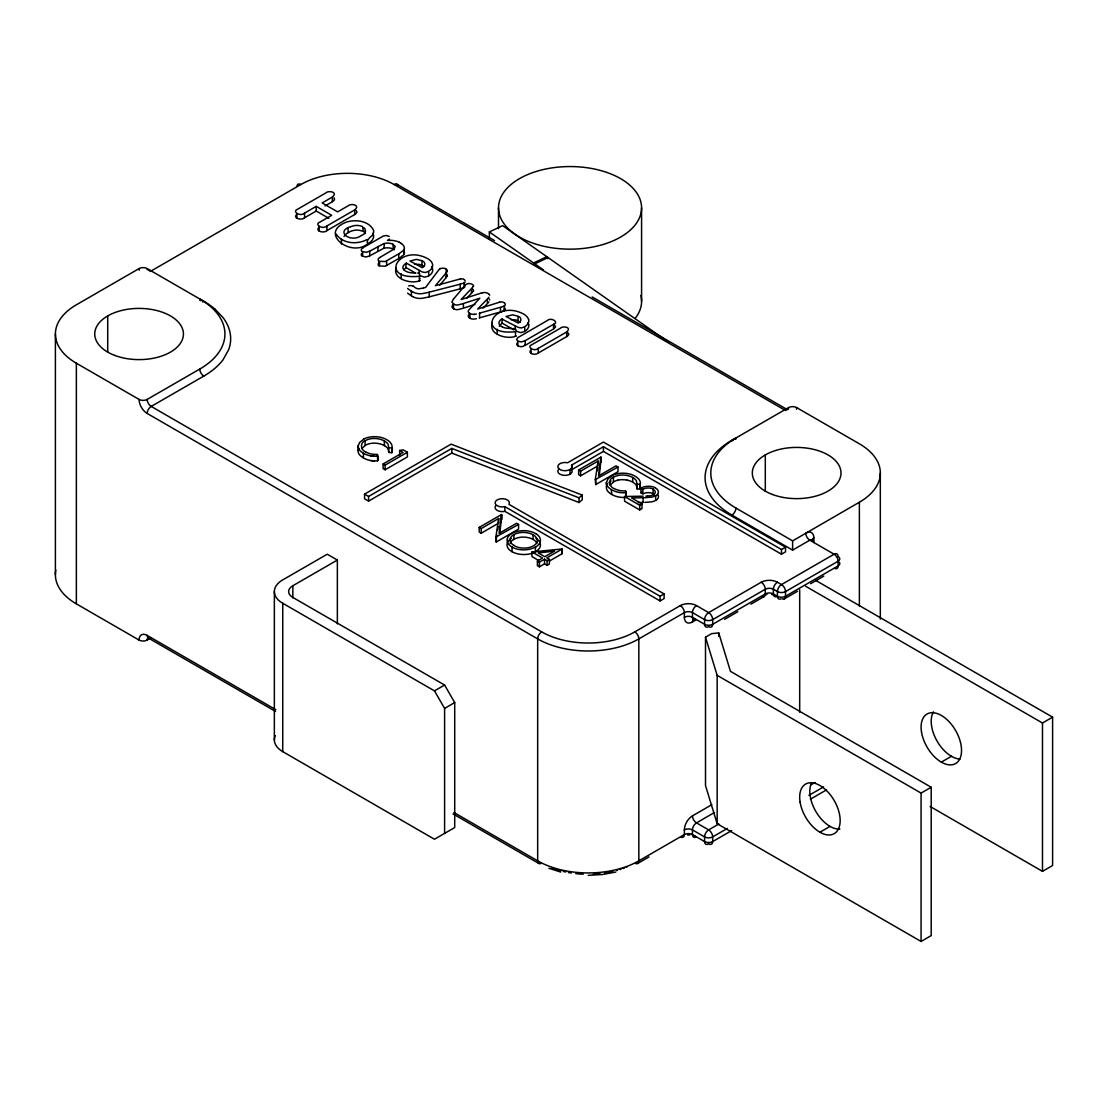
<?xml version="1.0" encoding="UTF-8"?>
<svg xmlns="http://www.w3.org/2000/svg" width="1108" height="1108" viewBox="0 0 1108 1108"><rect width="100%" height="100%" fill="white"/><g stroke="black" fill="none" stroke-linecap="round" stroke-linejoin="round"><path stroke-width="1.5" d="M859.379 606.104L859.379 502.229A71.535 41.301 0 0 0 859.379 443.809L796.652 407.606A5.72 3.31 0 0 0 788.564 407.606L731.903 440.305A91.562 52.865 0 0 0 731.903 515.068L792.608 550.122L792.608 540.884L735.947 508.06A85.842 49.555 0 0 1 735.947 437.979A5.72 3.31 60 0 1 735.767 439.253M363.743 439.253L359.712 442.341L358.147 445.915A13.767 7.95 0 0 0 358.133 446.69L358.175 447.189A14.196 8.199 0 0 0 358.383 448.061L358.576 448.56A14.529 8.393 0 0 0 359.186 449.64L359.269 449.751A15.207 8.781 0 0 0 359.671 450.277L360.155 450.804A14.307 8.255 0 0 0 360.682 451.302L362.496 452.673A15.969 9.224 0 0 0 362.925 452.95L364.033 453.587A16.578 9.57 0 0 0 364.726 453.934L365.432 454.266A16.966 9.792 0 0 0 368.078 455.236L368.521 455.36A15.692 9.058 0 0 0 377.08 456.205C378.908 455.554 378.659 461.288 377.08 460.873A15.692 9.058 0 0 1 368.659 460.055L368.078 459.903A16.966 9.792 0 0 1 365.432 458.934L364.823 458.657A16.578 9.57 0 0 1 364.033 458.255L362.925 457.618A15.969 9.224 0 0 1 362.496 457.355L360.682 455.984A14.307 8.255 0 0 1 360.155 455.471L359.726 455.014A15.207 8.781 0 0 1 359.269 454.432L359.186 454.308A14.529 8.393 0 0 1 358.576 453.227L358.41 452.798A14.196 8.199 0 0 1 358.175 451.87L358.133 451.427A13.767 7.95 0 0 1 358.133 450.707L358.923 448.158M612.031 475.761L608.001 478.864L606.436 482.423A13.767 7.95 0 0 0 606.422 483.199L606.464 483.697A14.196 8.199 0 0 0 606.685 484.57L606.865 485.069A14.529 8.393 0 0 0 607.475 486.149L607.558 486.26A15.207 8.781 0 0 0 607.973 486.786L608.444 487.312A14.307 8.255 0 0 0 608.971 487.811L610.785 489.196A15.969 9.224 0 0 0 611.214 489.459L611.838 494.5L611.214 494.126A15.969 9.224 0 0 1 610.785 493.863L609.109 492.603A14.307 8.255 0 0 1 608.444 491.98L608.07 491.578A15.207 8.781 0 0 1 607.558 490.941L607.516 490.886A14.529 8.393 0 0 1 606.865 489.736L606.699 489.307A14.196 8.199 0 0 1 606.464 488.379L606.422 487.936A13.767 7.95 0 0 1 606.422 487.215L607.669 483.974M388.811 447.701L388.022 444.156A14.085 8.13 0 0 0 387.08 442.992L386.263 442.244A13.767 7.95 0 0 0 385.362 441.58L384.157 440.846A13.158 7.604 0 0 0 383.188 440.347L382.731 440.139A14.113 8.144 0 0 0 379.241 439.031L378.701 438.92A13.144 7.59 0 0 0 369.601 438.962L369.532 439.031A12.825 7.396 0 0 0 366.679 439.959L366.416 440.084A12.7 7.327 0 0 0 365.46 440.555C359.809 442.466 360.363 450.083 365.723 451.939M388.811 452.383L388.022 448.823A14.085 8.13 0 0 0 387.08 447.66L386.263 446.912A13.767 7.95 0 0 0 385.362 446.247L384.157 445.513A13.158 7.604 0 0 0 383.188 445.014L382.731 444.807A14.113 8.144 0 0 0 379.241 443.699L378.701 443.588A13.144 7.59 0 0 0 369.601 443.643L369.532 443.699A12.825 7.396 0 0 0 366.679 444.64L366.416 444.751A12.7 7.327 0 0 0 365.46 445.222L361.776 448.56M611.824 475.623A16.606 9.584 0 0 1 634.496 475.872L635.673 476.592A17.382 10.041 0 0 1 636.56 477.16L637.889 478.254A15.277 8.822 0 0 1 638.693 479.071L638.942 479.404A15.872 9.155 0 0 1 640.355 482.756L640.355 482.963A14.044 8.116 0 0 1 640.272 484.127L637.086 484.307L636.311 480.664A14.085 8.13 0 0 0 635.369 479.501L634.552 478.753A13.767 7.95 0 0 0 633.651 478.088L632.446 477.354A13.158 7.604 0 0 0 631.477 476.856L631.117 476.689A14.113 8.144 0 0 0 627.53 475.54L627.1 475.457M637.1 484.251L637.086 488.974L636.311 485.332A14.085 8.13 0 0 0 635.369 484.168L634.552 483.42A13.767 7.95 0 0 0 633.651 482.756L632.446 482.022A13.158 7.604 0 0 0 631.477 481.523L631.117 481.371A14.113 8.144 0 0 0 627.53 480.207L627.1 480.124M637.1 488.919L640.258 488.808A14.044 8.116 0 0 0 640.369 487.714L640.355 487.575A15.872 9.155 0 0 0 639.87 485.609M479.196 527.394L501.453 514.555L499.057 533.391L516.577 523.281L518.572 524.43L518.572 529.112L496.315 541.951L495.858 537.02L498.669 518.461L481.191 528.558L479.196 527.394L479.196 532.075L481.191 533.225L498.669 523.128L498.669 518.461M495.858 541.687L496.883 534.942M497.644 529.887L498.157 526.508M499.833 532.99L501.869 514.791M578.625 469.986L600.882 457.147L598.486 475.983L616.006 465.872L618.001 467.022L618.001 471.703L595.744 484.556L595.287 479.612L598.098 461.053L580.62 471.149L578.625 469.986L578.625 474.667L580.62 475.817L598.098 465.734M597.337 470.789L597.849 467.41M599.262 475.581L601.298 457.382M391.9 447.964L388.797 447.798L388.797 452.466L391.886 452.701L391.969 447.618A14.044 8.116 0 0 0 392.08 446.524L392.066 446.386A15.872 9.155 0 0 0 390.639 442.895L390.39 442.563A15.277 8.822 0 0 0 389.601 441.746L388.271 440.652A17.382 10.041 0 0 0 387.385 440.07L386.18 439.377A16.606 9.584 0 0 0 363.535 439.114M391.886 452.701L391.969 452.286A14.044 8.116 0 0 0 392.08 451.191L392.066 451.067A15.872 9.155 0 0 0 391.678 449.294M344.034 236.461L346.25 233.816L350.377 231.461M447.036 271.543L446.039 273.053M447.036 276.211L446.039 277.72M404.018 249.342L404.046 253.954M372.842 233.262C375.196 236.904 372.26 241.156 369.033 243.04C364.38 243.802 369.38 237.195 372.011 235.741C373.313 234.245 374.047 232.154 373.521 230.187C368.922 220.866 355.876 219.176 346.776 222.002C318.093 232.445 350.28 257.582 367.288 244.106M609.94 485.346L613.749 481.745A12.7 7.327 0 0 1 614.705 481.26L614.968 481.149A12.825 7.396 0 0 1 617.71 480.235L617.918 480.179M403.755 249.882L403.617 250.103A7.507 4.335 0 0 1 403.354 250.477L399.171 253.621M403.755 254.549L403.617 254.771A7.507 4.335 0 0 1 403.354 255.159L399.171 258.289M473.227 286.404L471.648 288.412M473.227 291.085L471.523 293.232M396.124 267.79C392.37 279.091 411.068 284.271 419.544 280.795M452.618 304.797L451.953 307.124L453.948 308.924M492.354 323.01C487.977 334.367 507.104 339.796 515.608 336.25M530.22 350.696C528.391 354.117 535.856 355.419 538.28 353.023L567.448 336.153L568.819 334.408L567.933 332.746M517.076 343.009L516.66 344.533L517.865 345.848L517.865 341.181L516.605 339.533L517.851 337.608L547.144 320.641C551.091 316.736 559.332 322.359 553.681 324.215M453.463 299.063L465.72 284.728A6.316 3.643 0 0 1 466.136 284.382L466.648 284.063A4.003 2.313 0 0 1 471.8 284.147L472.41 284.465A3.767 2.174 0 0 1 473.462 286.446M453.546 298.966L451.87 302.013L453.948 304.257M488.905 297.221L487.714 298.564M488.905 301.888L487.714 303.232M389.573 238.982L389.559 239.009A5.152 2.978 0 0 1 388.922 239.591L387.481 240.464L389.656 240.353A14.085 8.13 0 0 1 399.42 242.278M445.97 273.136L435.389 285.684L460.222 278.981M439.613 285.352L445.97 277.803L446.219 269.341M469.238 314.132L468.726 314.769A6.302 3.643 0 0 0 468.449 315.295L468.365 315.545A5.069 2.922 0 0 0 469.404 317.913M466.884 298.121L471.468 293.274L471.468 288.606L461.163 299.506L480.747 293.26M483.046 308.107L487.354 303.634L487.354 298.966L477.673 309.035L499.542 302.207M318.564 227.749C315.337 231.253 324.132 233.539 326.874 230.644L355.488 214.079L356.97 212.307L356.277 210.589M296.39 214.772C292.831 218.304 301.791 220.727 304.575 217.764L316.223 211.032L328.896 218.345M608.874 482.631L611.076 480.983M579.041 502.52L579.041 497.838L582.24 495.096L451.081 444.156L364.546 494.113L364.546 498.794L368.59 501.121L451.801 453.089L579.041 502.52L582.24 499.777L582.24 495.096M393.714 249.148L394.226 249.868M501.051 311.805L503.198 311.126A7.617 4.39 0 0 0 503.724 310.905L504.472 305.822M464.238 282.803L464.03 287.609M504.417 305.863L504.445 305.85A4.058 2.341 0 0 0 504.279 302.886M504.417 310.531L504.445 310.517A4.058 2.341 0 0 0 504.666 307.858M504.292 305.947L503.849 306.168A7.617 4.39 0 0 1 503.198 306.445L501.051 307.124M362.884 247.79L383.271 236.073L386.373 235.478L389.157 236.406M379.725 257.513L393.534 249.383L392.62 248.871A8.061 4.654 0 0 0 384.573 248.123L383.797 248.275L384.559 243.428A8.061 4.654 0 0 1 392.661 244.162M419.461 276.169L419.378 280.892M515.58 331.597L515.428 336.361M528.724 319.893A14.861 8.573 0 0 1 524.749 326.694L524.79 331.389A14.861 8.573 0 0 0 528.724 324.575M655.936 495.525L655.008 496.038A9.847 5.692 0 0 1 651.158 497.215L644.842 497.7M655.936 500.193L655.008 500.719A9.847 5.692 0 0 1 651.158 501.896L644.842 502.367M428.381 271.474L425.375 272.499L422.356 272.014L406.359 263.136L405.597 263.621A11.468 6.62 0 0 0 404.669 264.341L404.309 264.687A10.665 6.163 0 0 0 403.049 266.64A8.462 4.889 0 0 0 404.891 270.671L406.331 271.488A10.387 5.997 0 0 0 410.86 272.762L413.838 272.997M406.359 263.136L405.597 268.288A11.468 6.62 0 0 0 404.669 269.009L404.309 269.369A10.665 6.163 0 0 0 403.866 269.853M524.403 326.943L521.397 327.954L518.336 327.456L501.786 318.993A11.468 6.62 0 0 0 500.733 319.797L500.414 320.101A10.665 6.163 0 0 0 499.112 322.096L499.112 322.137A8.462 4.889 0 0 0 500.954 326.14L502.381 326.943M502.423 318.592L501.786 323.674A11.468 6.62 0 0 0 500.733 324.478L500.414 324.783A10.665 6.163 0 0 0 499.293 326.306M553.681 328.882L555.593 326.915L554.568 325.004M653.554 494.611L653.014 494.902A7.465 4.307 0 0 1 649.87 495.802L647.778 496.01M566.714 331.943C572.504 326.943 562.31 325.724 560.468 328.19L531.909 344.671C525.995 346.527 534.194 352.247 538.28 348.355L566.714 331.943L566.714 336.61M513.572 534.915L514.25 534.513A12.34 7.119 0 0 1 515.109 534.084L515.469 533.918A12.479 7.202 0 0 1 516.757 533.419L516.854 533.391A12.922 7.465 0 0 1 522.588 532.436L522.699 532.436A14.085 8.13 0 0 1 529.292 533.253L529.707 533.35A12.853 7.424 0 0 1 531.48 533.987L531.826 534.139A12.091 6.98 0 0 1 532.754 534.61L533.391 534.97A12.423 7.174 0 0 1 534.208 535.51L534.541 535.773A13.199 7.617 0 0 1 535.663 536.812L535.898 537.117A14.473 8.352 0 0 1 536.604 538.156L536.771 538.474A14.307 8.255 0 0 1 537.089 539.305L537.117 539.43M513.572 539.582L514.25 539.181A12.34 7.119 0 0 1 515.109 538.751L515.469 538.599A12.479 7.202 0 0 1 516.757 538.1L516.854 538.072A12.922 7.465 0 0 1 522.588 537.103L522.699 537.103A14.085 8.13 0 0 1 529.292 537.92L529.707 538.031A12.853 7.424 0 0 1 531.48 538.668L531.826 538.82A12.091 6.98 0 0 1 532.754 539.277L533.391 539.651A12.423 7.174 0 0 1 534.208 540.192L534.541 540.441A13.199 7.617 0 0 1 535.663 541.493L535.898 541.784A14.473 8.352 0 0 1 536.604 542.823L536.771 543.155A14.307 8.255 0 0 1 536.909 543.474M535.856 546.729L534.956 547.255A16.578 9.57 0 0 1 512.408 547.338M535.856 551.396L534.956 551.923M655.617 495.719L655.701 500.345M332.469 196.989C338.508 191.781 328.023 190.202 325.558 193.097L297.817 209.107C291.21 211.448 300.448 217.14 304.575 213.096L316.223 206.365L331.707 215.298L320.06 222.029C313.606 224.065 322.553 230.104 326.874 225.977L354.699 209.911C361.014 204.8 350.363 203.083 347.884 205.963L337.621 211.877L322.151 202.944L332.414 197.016L332.345 201.725L325.06 205.936M332.414 201.698L334.533 199.772L334.159 197.889M617.918 475.512L617.71 475.567A12.825 7.396 0 0 0 614.968 476.468L614.788 476.551A12.7 7.327 0 0 0 613.749 477.063C607.322 479.265 609.289 487.465 614.995 488.974A13.351 7.701 0 0 0 616.27 489.528L617.53 489.971A13.49 7.784 0 0 0 620.328 490.622L622.862 490.886A14.321 8.268 0 0 0 624.192 490.927L625.355 490.899M350.377 226.78C334.935 231.53 350.821 243.331 361.277 235.547M361.513 235.408C371.969 231.115 357.51 221.046 365.086 233.608M398.991 253.732L385.265 261.53L379.532 261.308L379.532 265.975L385.265 266.197L399.046 258.358M215.035 309.174A91.562 52.865 0 0 0 203.733 301.265L147.17 268.593A5.72 3.31 0 0 0 139.068 268.593L76.355 304.811A71.535 41.301 0 0 0 76.355 363.216L76.355 603.86L139.068 640.064A5.72 3.31 0 0 0 147.17 640.064L150.092 638.374M150.023 271.405A5.72 3.31 -60 0 0 151.214 270.934L300.933 184.482A65.815 37.991 0 0 1 394.019 184.482A5.72 3.31 -60 0 1 397.883 185.548M383.853 243.58L369.74 251.17L369.74 255.837L383.756 248.289M76.355 363.216L139.068 399.42A5.72 3.31 0 0 0 147.17 399.42L199.772 369.061A85.842 49.555 0 0 0 199.772 298.966A5.72 3.31 -60 0 0 200.174 300.767M215.118 309.229L223.11 317.691A91.562 52.865 0 0 1 228.65 349.74L223.11 359.685A91.521 52.838 0 0 1 203.83 376.069L151.214 406.428A5.72 3.31 -60 0 0 147.17 413.45L537.671 638.9A71.535 41.301 0 0 0 638.831 638.9L684.356 612.613A5.72 3.31 0 0 1 692.445 612.613L704.591 619.621A5.72 3.31 0 0 0 712.679 619.621L765.296 589.248A5.72 3.31 0 0 1 773.384 589.248L777.428 591.589A5.72 3.31 0 0 0 785.517 591.589L838.133 561.216A5.72 3.31 0 0 0 838.133 556.548M525.081 345.405L553.515 328.993L553.515 324.312L525.081 340.738C526.494 347.718 520.829 347.15 517.907 345.876M399.669 450.444L403.27 449.89L407.384 452.258L407.384 456.939L385.127 469.778L383.119 468.629L383.119 463.961L403.104 452.424L399.669 450.444L399.669 455.125M383.119 463.961L385.127 465.111L407.384 452.258M364.546 494.113L368.59 496.453L451.801 448.421L579.041 497.838M292.844 597.821L292.844 585.744L337.358 560.052L337.358 623.873M785.517 547.2L603.431 442.064L567.601 462.756A7.147 4.127 0 0 0 557.878 466.08A7.147 4.127 0 0 0 565.869 470.692A7.147 4.127 0 0 0 571.645 465.083L603.431 446.732L781.472 549.526L785.517 547.2L785.517 551.867L781.472 554.208L603.431 451.413L571.645 469.764A7.147 4.127 0 0 1 564.291 475.374A7.147 4.127 0 0 1 558.944 469.058M495.858 537.02L518.572 524.43M595.287 479.612L618.001 467.022M549.623 560.925L562.227 553.654L562.227 548.972L546.826 557.878L549.388 559.36L549.388 564.027L547.103 565.343L544.54 563.861L539.402 566.825L537.408 565.676L537.408 561.008L542.546 558.044L531.979 551.95L531.979 556.618L538.585 560.426M537.408 561.008L539.402 562.158L544.54 559.194L547.103 560.676L549.388 559.36M624.566 496.509L639.69 505.248L641.975 503.932L641.975 508.6L639.69 509.915L624.566 501.19L624.566 496.509L643.139 496.176M337.358 560.052L327.248 554.208L282.734 579.899A28.614 16.523 0 0 0 282.734 603.264L434.474 690.88L444.599 685.035L454.709 702.555L454.709 827.551L434.474 839.241L282.734 751.626A28.614 16.523 0 0 1 275.324 735.67M444.599 833.396L444.599 708.4L454.709 702.555M664.121 593.93L508.918 504.32A7.147 4.127 0 0 0 503.143 498.711A7.147 4.127 0 0 0 495.165 503.323A7.147 4.127 0 0 0 504.874 506.647L660.077 596.256L664.121 593.93L664.121 598.597L660.077 600.938L504.874 511.328A7.147 4.127 0 0 1 497.076 510.317A7.147 4.127 0 0 1 495.747 505.774M147.17 399.42A5.72 3.31 60 0 0 151.214 406.428L541.715 631.892A65.815 37.991 0 0 0 634.787 631.892L680.312 605.605A11.44 6.606 0 0 1 696.503 605.605L708.635 612.613A5.72 3.31 60 0 1 712.679 619.621L712.679 624.289A5.72 3.31 60 0 1 708.635 626.629A5.72 3.31 -60 0 1 704.591 624.289L692.445 617.281A5.72 3.31 0 0 0 684.356 617.281L684.356 612.613A5.72 3.31 60 0 0 680.312 605.605M792.608 540.884L859.379 502.229M792.608 550.122L809.81 540.192L834.089 554.208A5.72 3.31 -60 0 1 838.022 555.565M684.356 617.281A11.44 6.606 -60 0 0 692.445 621.962L695.436 620.231M782.082 598.888A5.72 3.31 60 0 0 785.517 596.256L785.517 591.589A5.72 3.31 60 0 0 781.472 584.581L777.428 582.24A11.44 6.606 0 0 0 761.238 582.24L708.635 612.613A5.72 3.31 -60 0 0 704.591 619.621L704.591 624.289A5.72 3.31 0 0 0 712.679 624.289L765.296 593.93A5.72 3.31 0 0 1 773.384 593.93L777.428 596.256A5.72 3.31 -60 0 0 780.877 598.888M724.646 619.317L737.803 611.727M750.947 604.137L764.105 596.547M705.505 637.197L711.682 633.638L718.732 632.917L730.463 671.351L931.205 787.248L931.205 935.609L921.08 941.454L717.153 823.715L705.505 785.558L705.505 637.197L717.153 675.354L717.153 823.715M784.339 598.874L797.483 591.284M810.64 583.694L823.798 576.105M680.908 837.191A5.72 3.31 60 0 0 684.356 834.559L684.356 829.892A11.44 6.606 -60 0 1 692.445 815.876L711.835 804.685M714.383 812.552L696.503 822.884A5.72 3.31 -60 0 0 692.445 829.892L692.445 834.559A5.72 3.31 -60 0 0 696.198 837.066M637.654 863.464L649.025 856.9M718.87 823.992L708.635 829.892A5.72 3.31 -60 0 0 704.591 836.9L704.591 841.568A5.72 3.31 -60 0 0 708.635 843.908A5.72 3.31 60 0 0 712.679 841.568L731.682 830.612M727.291 828.465L712.679 836.9A5.72 3.31 0 0 1 704.591 836.9L692.445 829.892A5.72 3.31 0 0 0 684.356 829.892M810.696 784.976L815.086 782.456M808.909 795.364L823.521 786.929M810.364 799.2L826.443 789.921M819.92 832.233L830.03 826.388M941.315 762.138L951.44 756.293M717.153 675.354L921.08 793.093L931.205 787.248M805.682 586.284L1042.49 722.998L1052.6 717.167L1052.6 865.514L1042.49 871.359L930.083 806.458M428.311 276.183L424.35 277.166L419.35 275.296M524.403 331.624L520.483 332.635L515.788 330.973M367.288 239.425C357.593 244.799 342.649 243.968 336.181 234.134M369.615 251.225L366.18 252.305L362.718 251.599L362.621 256.225L366.111 256.987L369.67 255.865M524.901 340.835L521.3 341.943L517.865 341.181M653.097 493.642A7.604 4.39 0 0 0 643.125 493.766L640.826 492.783L641.255 487.894A10.498 6.066 0 0 1 655.41 487.742M640.826 492.783L641.255 492.575A10.498 6.066 0 0 1 642.086 492.16M439.945 269.009L439.433 269.299A5.609 3.241 0 0 0 438.92 269.729L425.611 287.457L423.547 287.955M515.303 331.749C473.989 335.918 494.417 298.661 523.724 314.076A18.725 10.817 0 0 1 524.68 314.714L525.358 315.212A17.437 10.069 0 0 1 526.896 316.611A16.565 9.556 0 0 1 528.114 318.37L528.184 318.522A15.041 8.684 0 0 1 528.53 319.45L528.641 319.907M419.253 276.294C377.662 280.324 398.7 243.192 427.66 258.621A18.725 10.817 0 0 1 428.63 259.258L429.308 259.757A17.437 10.069 0 0 1 430.846 261.156A16.565 9.556 0 0 1 432.065 262.915L432.12 263.067A15.041 8.684 0 0 1 432.466 263.995L432.577 264.452A14.861 8.573 0 0 1 428.685 271.238L428.727 275.92A14.861 8.573 0 0 0 432.66 269.119L432.494 268.745A15.041 8.684 0 0 0 432.12 267.734L432.092 267.665A16.565 9.556 0 0 0 431.552 266.737M640.826 488.116L643.152 489.113A7.604 4.39 0 0 1 653.097 488.96M489.376 238.871L489.376 231.946L502.63 225.644L668.539 342.192M534.79 263.843L548.058 257.555M350.627 226.683L352.441 226.074A9.03 5.208 0 0 1 362.468 226.558M350.627 231.35L352.441 230.741A9.03 5.208 0 0 1 362.468 231.226M624.289 868.118L623.305 868.478M463.864 282.997L462.77 283.385M463.656 287.748L462.825 288.038M462.078 283.62L460.249 284.174M462.078 288.288L460.249 288.842M620.992 869.281L619.981 869.614M474.916 304.465L463.407 308.176L463.407 303.509L479.847 298.204L468.726 310.101A6.302 3.643 0 0 0 468.449 310.614L468.365 310.877A5.069 2.922 0 0 0 469.404 313.245M462.396 303.827L458.463 304.825A8.338 4.82 0 0 1 457.77 304.935L457.632 304.949A3.587 2.064 0 0 1 456.191 304.949A4.557 2.631 0 0 1 454.751 304.603L454.114 304.34M462.396 308.495L458.463 309.492A8.338 4.82 0 0 1 457.77 309.603L457.632 309.631A3.587 2.064 0 0 1 456.191 309.617A4.557 2.631 0 0 1 454.751 309.271L454.114 309.007M481.066 293.163L482.589 292.734M617.572 870.334L616.699 870.583M479.335 313.232L500.497 307.276L500.497 311.957L479.335 317.899M428.713 292.29L460.18 284.188L460.18 288.856L428.713 296.972M476.412 314.007L475.471 314.229A5.014 2.895 0 0 1 470.457 313.675M476.412 318.675L475.471 318.896A5.014 2.895 0 0 1 474.612 319.035L473.905 319.076A5.014 2.895 0 0 1 470.249 318.398L469.557 317.941M427.854 292.512L422.134 293.634A9.93 5.734 0 0 1 414.6 292.789L412.938 292.096M427.854 297.179L422.134 298.301A9.93 5.734 0 0 1 414.6 297.47L412.938 296.764M423.007 288.08L419.558 288.717A4.82 2.784 0 0 1 418.782 288.772L418.699 288.772A3.546 2.05 0 0 1 416.719 288.44L415.223 287.692A5.332 3.075 0 0 1 414.78 287.36L414.337 286.944A4.848 2.798 0 0 0 413.893 286.598L413.312 286.266M615.813 872.051L602.475 874.503L588.251 875.348M414.558 264.258L419.683 264.397L423.824 266.557M510.913 319.658L516.176 319.977L520.206 322.373M531.979 551.95L562.227 548.972M474.57 314.353L473.905 314.409M377.69 460.831L377.385 454.377L377.8 456.15M625.978 492.672L626.089 497.34L625.674 490.899L626.089 492.672L625.369 492.714A15.692 9.058 0 0 1 622.613 492.741L622.017 492.714A15.332 8.85 0 0 1 619.774 492.492L619.317 492.409A15.858 9.155 0 0 1 616.81 491.869L616.367 491.744A16.966 9.792 0 0 1 613.721 490.775L613.112 490.498A16.578 9.57 0 0 1 612.322 490.096L612.031 489.93M625.494 497.381L625.369 497.395A15.692 9.058 0 0 1 622.613 497.423L622.017 497.395A15.332 8.85 0 0 1 619.774 497.16L619.317 497.09A15.858 9.155 0 0 1 616.81 496.536L616.367 496.412A16.966 9.792 0 0 1 613.721 495.442L613.112 495.165A16.578 9.57 0 0 1 612.322 494.764L612.031 494.611M647.557 496.024L645.895 496.107M376.859 454.391L375.903 454.405A14.321 8.268 0 0 1 374.573 454.377L372.122 454.128A13.49 7.784 0 0 1 369.241 453.463L368.064 453.047A13.351 7.701 0 0 1 366.706 452.452L365.792 451.981M644.122 497.714L631.615 497.949L641.975 503.932M638.194 502.492L643.457 502.395M513.101 328.55L513.655 328.577A3.019 1.745 0 0 1 514.998 328.979L515.497 329.256A3.116 1.8 0 0 1 516.009 329.575M414.6 273.025L415.902 273.067M510.83 328.48L511.951 328.522M510.04 328.467L506.91 328.217A10.387 5.997 0 0 1 502.353 326.971M374.324 456.233L373.853 456.219A15.332 8.85 0 0 1 371.485 455.97L370.903 455.887M374.324 460.914L373.853 460.886A15.332 8.85 0 0 1 371.485 460.651L370.903 460.554M571.257 873.035L568.446 872.55M565.662 872.01L563.183 871.442M548.917 868.298L560.69 872.051M392.62 244.189L395.154 246.308L394.503 248.386A10.997 6.343 0 0 1 393.769 249.106M412.675 291.958L408.187 288.994A4.113 2.382 0 0 1 407.702 288.412M412.675 296.625L408.187 293.675A4.113 2.382 0 0 1 407.702 293.08M399.365 242.32L401.29 243.441M470.249 313.675L469.557 313.273M531.161 353.521L531.064 348.798M463.698 279.438L464.252 279.756A4.515 2.604 0 0 1 465.111 280.67M419.946 274.105A3.116 1.8 0 0 0 419.516 273.787L419.032 273.565A3.019 1.745 0 0 0 417.605 273.094M652.847 489.14L653.36 489.431A6.62 3.823 0 0 1 653.706 494.625M652.847 493.808L653.36 494.099A6.62 3.823 0 0 1 654.232 494.819M422.231 260.74L416.373 259.397L410.002 261.031L422.245 267.651A14.03 8.102 0 0 0 423.118 266.973C428.187 263.801 420.126 256.765 422.314 265.449M518.364 316.237L512.533 314.852L506.065 316.486L518.309 323.107A14.03 8.102 0 0 0 519.181 322.428C524.209 319.326 516.259 312.207 518.364 320.904M469.889 313.481L469.93 318.176M512.505 547.269L511.605 546.756A16.537 9.543 0 0 1 511.356 533.751L512.312 533.322A15.623 9.03 0 0 1 513.475 532.74L513.807 532.602A16.758 9.681 0 0 1 521.411 530.76L521.549 530.746A16.08 9.28 0 0 1 533.419 532.491L533.751 532.629A14.792 8.545 0 0 1 534.873 533.197L535.87 533.779M655.216 487.866L655.77 488.185A9.529 5.498 0 0 1 656.074 495.595M511.217 538.502A16.537 9.543 0 0 0 511.564 551.452L512.505 551.95A16.606 9.584 0 0 0 535.593 551.715A16.606 9.584 0 0 0 535.967 538.391M384.337 440.929L384.421 445.651M396.872 184.205L494.5 240.561M592.129 296.93L787.373 409.655M394.019 184.482L784.506 409.946A5.72 3.31 60 0 0 785.987 410.472M406.359 267.804L414.918 272.748M502.423 323.273L513.821 329.852M815.793 580.44L1052.6 717.167M601.298 462.064L600.882 457.147M562.227 553.654L561.825 548.751M501.869 519.458L501.453 514.555M444.599 685.035L292.844 597.434A14.307 8.255 0 0 1 292.844 585.744M139.068 640.064A11.44 6.606 60 0 1 147.17 635.396L275.837 709.688M453.878 812.469L537.671 860.847A5.72 3.31 -60 0 0 541.106 863.478M148.347 638.014L275.56 711.461M453.061 813.937L538.848 863.464M363.369 457.881L363.452 453.255M411.317 291.224L411.4 295.947M513.89 545.441L514.666 545.898A14.307 8.255 0 0 0 517.616 547.117L517.907 547.214A12.867 7.424 0 0 0 519.347 547.587L519.887 547.698A14.169 8.171 0 0 0 521.3 547.92A12.881 7.437 0 0 0 531.882 546.618L532.145 546.493A12.562 7.257 0 0 0 533.1 546.022L533.737 545.648A12.382 7.147 0 0 0 534.555 545.108L534.762 544.956A12.631 7.299 0 0 0 537.269 540.884A12.977 7.493 0 0 0 537.131 539.43M393.146 249.134L393.146 244.466M419.392 278.427L419.42 278.44A3.116 1.8 0 0 1 419.946 278.787M488.42 293.703L487.742 293.301A4.806 2.784 0 0 0 484.611 292.512L484.113 292.554A4.834 2.784 0 0 0 482.589 292.734M489.376 231.946L543.474 269.937M434.474 690.88L444.599 708.4M528.641 324.575L528.53 324.118A15.041 8.684 0 0 0 528.184 323.19L528.101 323.037A16.565 9.556 0 0 0 527.948 322.733M1042.49 722.998L1042.49 871.359M921.08 793.093L921.08 941.454M880.32 473.019L880.32 619.123M813.854 542.518A5.72 3.31 -60 0 0 809.81 540.192A5.72 3.31 60 0 1 805.751 533.183A11.44 6.606 -60 0 1 813.854 537.851L813.854 540.967M799.685 589.733L799.685 712.209M781.472 549.526L781.472 554.208M765.296 454.917L765.296 491.273M718.732 632.917L718.732 636.366M660.077 596.256L660.077 600.938M653.124 489.279L653.124 493.946M643.125 497.727L643.125 502.409M642.834 489.265L642.834 493.946M641.574 207.847A71.535 41.301 0 0 1 534.278 243.621A71.535 41.301 0 0 1 534.278 172.086A71.535 41.301 0 0 1 641.574 207.847L641.574 301.307M640.175 484.542L640.175 489.21M639.69 505.248L639.69 509.915M632.71 477.493L632.71 482.16M613.416 477.257L613.416 481.925M606.45 482.229L606.45 486.897M603.431 446.732L603.431 451.413M598.098 461.053L598.098 464.169M595.744 479.875L595.744 484.556M580.62 471.149L580.62 475.817M571.645 465.083L571.645 469.764M570.038 469.515L570.038 474.182M547.103 560.676L547.103 565.343M544.54 559.194L544.54 563.861M539.402 562.158L539.402 566.825M538.28 348.355L538.28 353.023M535.413 546.992L535.413 551.673M533.087 534.79L533.087 539.457M515.248 326.001L515.248 329.118M513.918 534.693L513.918 539.374M512.048 547.02L512.048 551.701M504.874 506.647L504.874 511.328M498.503 207.847L498.503 228.622M497.215 329.256L497.215 333.923M496.315 537.283L496.315 541.951M481.191 528.558L481.191 533.225M479.57 313.162L479.57 317.844M453.491 304.007L453.491 308.689M451.801 448.421L451.801 453.089M429.198 292.166L429.198 296.847M419.184 270.546L419.184 273.662M401.151 273.801L401.151 278.468M398.728 253.871L398.728 258.552M386.637 260.851L386.637 265.532M385.127 465.111L385.127 469.778M377.939 246.433L377.939 251.101M368.59 496.453L368.59 501.121M365.128 440.749L365.128 445.416M358.161 445.707L358.161 450.388M354.699 209.911L354.699 214.592M348.078 227.929L348.078 232.597M341.458 239.328L341.458 244.009M326.943 225.935L326.943 230.602M319.146 226.447L319.146 231.129M316.223 206.365L316.223 211.032M304.575 213.096L304.575 217.764M296.847 213.567L296.847 218.248M282.734 603.264L282.734 751.626M274.355 591.589L274.355 739.95M107.711 315.905L107.711 352.261M55.4 334.007L55.4 574.65M510.206 543.474A13.434 7.756 0 0 1 513.406 539.499M513.932 545.413A13.434 7.756 0 0 1 513.406 534.832M516.134 331.278A3.116 1.8 0 0 1 515.746 331.638M401.165 243.497A11.468 6.62 0 0 1 404.226 249.3M378.95 261.28A5.014 2.895 0 0 1 379.781 257.555M362.053 251.53A4.986 2.881 0 0 1 362.953 247.832M617.89 475.484A13.144 7.59 0 0 1 626.976 475.457M834.989 568.626A5.72 3.31 60 0 0 838.133 565.883A5.72 3.31 0 0 0 839.324 562.227M777.428 582.24A5.72 3.31 -60 0 0 773.384 589.248L773.384 593.93A5.72 3.31 -60 0 0 776.528 596.658M762.138 596.658A5.72 3.31 60 0 0 765.296 593.93L765.296 589.248A5.72 3.31 60 0 0 761.238 582.24M535.967 533.724A16.606 9.584 0 0 1 535.995 546.798M420.084 275.823A3.116 1.8 0 0 1 419.683 276.183M439.904 268.759A4.557 2.631 0 0 1 445.291 268.621A4.557 2.631 0 0 1 447.12 271.557M460.36 278.884A3.864 2.23 0 0 1 463.781 279.382M465.097 281.917A4.363 2.521 0 0 1 464.252 282.803M408.658 285.947A3.559 2.064 0 0 1 413.326 286.252M488.42 293.703A4.751 2.742 0 0 1 489.681 295.199M499.514 302.165A3.961 2.285 0 0 1 503.766 302.484M765.863 594.636A11.44 6.606 0 0 1 766.985 594.47M771.68 594.47A11.44 6.606 0 0 1 773.883 594.871M516.134 335.959A3.116 1.8 0 0 1 515.746 336.306M362.053 256.197A4.986 2.881 0 0 1 361.831 253.344M378.95 265.948A5.014 2.895 0 0 1 379.504 262.374M403.783 250.63A11.468 6.62 0 0 1 404.226 253.981M657.64 494.348A9.529 5.498 0 0 1 656.074 500.276M617.89 480.152A13.144 7.59 0 0 1 626.976 480.124M696.503 605.605A5.72 3.31 -60 0 0 692.445 612.613L692.445 617.281A5.72 3.31 -60 0 0 695.893 619.912M420.084 280.49A3.116 1.8 0 0 1 419.683 280.85M464.82 286.972A4.363 2.521 0 0 1 464.252 287.471M464.446 284.548A4.515 2.604 0 0 1 465.111 285.338M446.427 273.925A4.557 2.631 0 0 1 447.12 276.224M489.196 298.994A4.751 2.742 0 0 1 489.681 299.866M472.631 289.188A3.767 2.174 0 0 1 473.462 291.113M839.933 829.116A28.614 16.523 60 0 1 816.541 812.635A28.614 16.523 60 0 1 811.416 783.134M788.564 407.606A5.72 3.31 60 0 1 788.162 409.392M732.803 440.721A5.72 3.31 60 0 1 731.903 440.305M784.506 409.946A5.72 3.31 -60 0 1 786.528 409.392M735.947 508.06A5.72 3.31 -60 0 1 731.903 515.068M147.35 269.867A5.72 3.31 -60 0 1 147.17 268.593M148.929 270.421A5.72 3.31 60 0 1 151.214 270.934M296.944 186.158A5.72 3.31 60 0 1 300.933 184.482M541.715 631.892A5.72 3.31 -60 0 0 537.671 638.9L537.671 860.847A71.535 41.301 0 0 0 638.831 860.847L684.356 834.559A5.72 3.31 0 0 1 692.445 834.559L704.591 841.568A5.72 3.31 0 0 0 712.679 841.568L712.679 836.9A5.72 3.31 60 0 0 708.635 829.892L696.503 822.884A5.72 3.31 60 0 1 692.445 815.876M634.787 631.892A5.72 3.31 60 0 1 638.831 638.9L638.831 860.847A5.72 3.31 60 0 1 635.383 863.478M203.817 301.307A5.72 3.31 -60 0 1 202.349 301.833M203.817 376.069A5.72 3.31 60 0 1 199.772 369.061M796.652 407.606A11.44 6.606 60 0 1 796.514 409.226M960.027 759.049A28.614 16.523 60 0 1 936.869 740.74A28.614 16.523 60 0 1 933.435 711.862M692.445 621.962A5.72 3.31 60 0 1 695.298 619.137M812.496 541.286A5.72 3.31 0 0 1 813.854 537.851M147.17 413.45A11.44 6.606 60 0 1 139.068 399.42M139.206 270.214A11.44 6.606 -60 0 1 139.068 268.593M76.355 603.86A71.535 41.301 0 0 1 55.843 570.024M150.605 638.028A5.72 3.31 -60 0 1 147.17 635.396M147.17 640.064A5.72 3.31 60 0 1 148.056 637.668M687.542 834.961A11.44 6.606 0 0 1 689.772 835.003M694.619 836.028A11.44 6.606 0 0 1 695.353 836.332M627.003 867.038A65.746 37.963 0 0 1 626.422 867.273M560.731 870.833A65.649 37.907 0 0 1 551.604 867.883M612.807 871.553A65.718 37.949 0 0 1 604.843 873.076M599.954 873.7A65.718 37.949 0 0 1 593.32 874.198M583.182 874.198A65.718 37.949 0 0 1 575.731 873.63M640.853 295.421A71.535 41.301 0 0 1 635.106 318.467M547.671 258.704A5.72 2.964 64.6 0 0 546.826 256.696L533.557 262.984A5.72 2.964 64.6 0 1 534.125 264.175M554.485 551.147L544.817 556.728L538.183 552.892L554.485 551.147M834.089 554.208L781.472 584.581A5.72 3.31 -60 0 0 777.428 591.589L777.428 596.256A5.72 3.31 0 0 0 785.517 596.256L838.133 565.883L838.133 561.216A5.72 3.31 60 0 0 834.089 554.208M800.115 802.234A28.614 16.523 60 0 0 833.424 834.061A28.614 16.523 60 0 0 826.222 790.295A28.614 16.523 60 0 0 800.115 802.234M921.524 732.139A28.614 16.523 60 0 0 954.819 763.966A28.614 16.523 60 0 0 947.617 720.214A28.614 16.523 60 0 0 921.524 732.139M772.401 494.459A44.348 25.609 0 0 0 840.93 474.418A44.348 25.609 0 0 0 776.611 450.18A44.348 25.609 0 0 0 772.401 494.459M114.83 355.446A44.348 25.609 0 0 0 183.36 335.405A44.348 25.609 0 0 0 119.041 311.168A44.348 25.609 0 0 0 114.83 355.446"/></g></svg>
